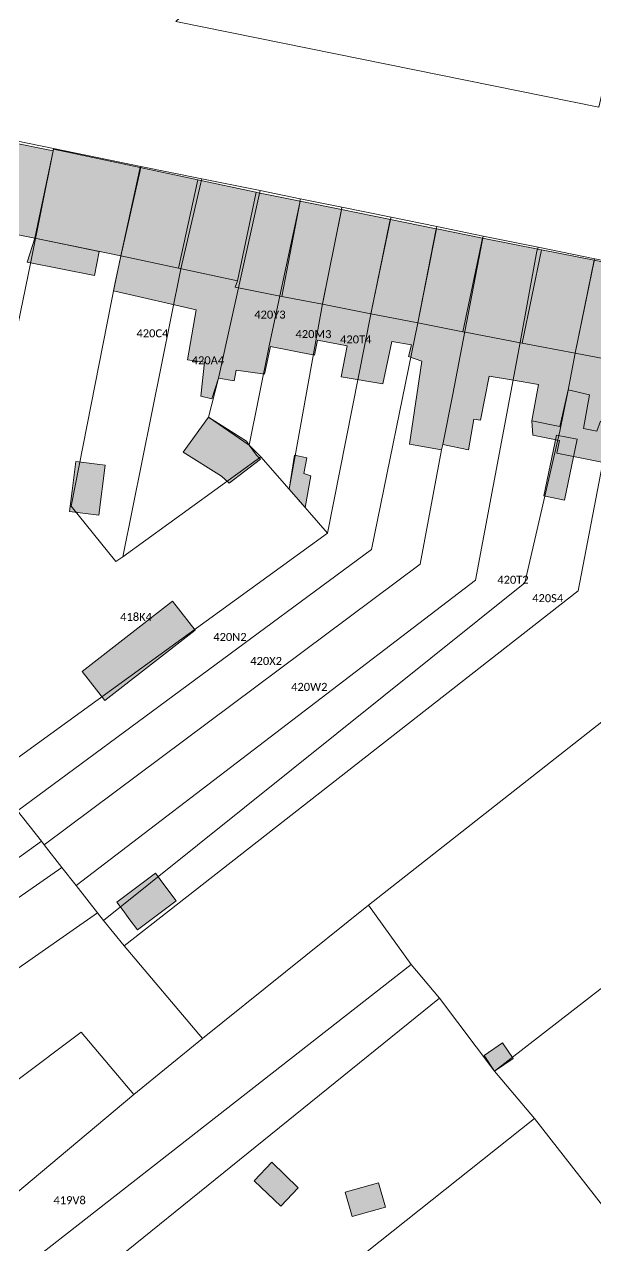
# Model space of a CAD drawing. Header units: metres. Extents: x 113120 to 240396, y 120329 to 242116.
# Drawn here: x 114175.8 to 114233, y 121474.9 to 121596.9 of the extents above; entities that cross this region are included whole.
import ezdxf

# ---------------------------------------------------------------- set-up
doc = ezdxf.new("R2010")
doc.units = ezdxf.units.M
doc.header["$LTSCALE"] = 3
for name, color, linetype, lineweight in [('Bpn_CaPa', 78, 'Continuous', 0), ('Bpn_ReBu', 4, 'Continuous', 0), ('Bpt_CaNu', 7, 'Continuous', 0), ('Hachure bâtiment', 11, 'Continuous', 0)]:
    doc.layers.add(name, color=color, linetype=linetype, lineweight=lineweight)
doc.styles.add('Legend', font='')
doc.styles.get('Legend').set_extended_font_data('Calibri')

msp = doc.modelspace()

# ---------------------------------------------------------------- hatches: boundary and pattern name
at = {"layer": 'Hachure bâtiment'}
h = msp.add_hatch(color=256, dxfattribs=at)
h.dxf.hatch_style = 1
h.paths.add_polyline_path([(114178.73, 121584.3), (114176.9, 121575.58), (114172.5, 121576.43), (114174.1, 121585.22)])
h = msp.add_hatch(color=256, dxfattribs=at)
h.dxf.hatch_style = 1
h.paths.add_polyline_path([(114187.44, 121582.63), (114185.49, 121573.79), (114176.9, 121575.58), (114178.73, 121584.3), (114178.77, 121584.47)])
h = msp.add_hatch(color=256, dxfattribs=at)
h.dxf.hatch_style = 1
h.paths.add_polyline_path([(114193.19, 121581.4), (114191.25, 121572.57), (114185.49, 121573.79), (114187.44, 121582.63)])
h = msp.add_hatch(color=256, dxfattribs=at)
h.dxf.hatch_style = 1
h.paths.add_polyline_path([(114198.85, 121580.2), (114199.05, 121580.16), (114197.18, 121571.32), (114191.25, 121572.57), (114193.19, 121581.4)])
h = msp.add_hatch(color=256, dxfattribs=at)
h.dxf.hatch_style = 1
h.paths.add_polyline_path([(114199.27, 121580.11), (114203.43, 121579.27), (114201.62, 121569.75), (114196.93, 121570.67), (114197.18, 121571.32), (114199.05, 121580.16)])
h = msp.add_hatch(color=256, dxfattribs=at)
h.dxf.hatch_style = 1
h.paths.add_polyline_path([(114207.57, 121578.43), (114205.67, 121568.96), (114201.62, 121569.75), (114203.43, 121579.27)])
h = msp.add_hatch(color=256, dxfattribs=at)
h.dxf.hatch_style = 1
h.paths.add_polyline_path([(114212.47, 121577.44), (114210.52, 121568.01), (114205.67, 121568.96), (114207.57, 121578.43)])
h = msp.add_hatch(color=256, dxfattribs=at)
h.dxf.hatch_style = 1
h.paths.add_polyline_path([(114216.88, 121576.54), (114217.05, 121576.51), (114215.22, 121567.09), (114210.52, 121568.01), (114212.47, 121577.44)])
h = msp.add_hatch(color=256, dxfattribs=at)
h.dxf.hatch_style = 1
h.paths.add_polyline_path([(114217.28, 121576.46), (114221.7, 121575.58), (114219.74, 121566.21), (114219.57, 121566.24), (114215.22, 121567.09), (114217.05, 121576.51)])
h = msp.add_hatch(color=256, dxfattribs=at)
h.dxf.hatch_style = 1
h.paths.add_polyline_path([(114176.9, 121575.58), (114183.32, 121574.24), (114182.85, 121571.85), (114176.12, 121573.18)])
h = msp.add_hatch(color=256, dxfattribs=at)
h.dxf.hatch_style = 1
h.paths.add_polyline_path([(114227.6, 121574.41), (114225.65, 121565.08), (114219.96, 121566.16), (114219.74, 121566.21), (114221.7, 121575.58)])
h = msp.add_hatch(color=256, dxfattribs=at)
h.dxf.hatch_style = 1
h.paths.add_polyline_path([(114191.25, 121572.57), (114197.18, 121571.32), (114196.93, 121570.67), (114201.62, 121569.75), (114205.67, 121568.96), (114210.52, 121568.01), (114215.22, 121567.09), (114219.57, 121566.24), (114219.74, 121566.21), (114219.96, 121566.16), (114225.65, 121565.08), (114230.97, 121564.07), (114236.04, 121563.12), (114234.7, 121557.07), (114233.5, 121557.27), (114233.13, 121556.28), (114231.8, 121556.53), (114232.4, 121559.92), (114230.27, 121560.4), (114229.42, 121556.73), (114226.63, 121557.32), (114227.3, 121560.93), (114224.6, 121561.4), (114222.37, 121561.78), (114221.5, 121557.38), (114220.83, 121557.48), (114220.3, 121554.4), (114217.73, 121554.93), (114217.58, 121554.4), (114214.38, 121554.98), (114215.63, 121563.27), (114214.28, 121563.74), (114214.58, 121564.9), (114212.63, 121565.23), (114211.73, 121561.02), (114207.55, 121561.7), (114208.15, 121564.82), (114205.18, 121565.38), (114204.87, 121563.87), (114200.48, 121564.73), (114199.88, 121561.98), (114199.67, 121562.01), (114197.03, 121562.38), (114196.83, 121561.32), (114195.27, 121561.57), (114194.6, 121559.5), (114193.5, 121559.77), (114193.87, 121563.17), (114192.18, 121563.42), (114193.03, 121568.4), (114190.58, 121568.96), (114184.77, 121570.3), (114184.83, 121570.6), (114185.49, 121573.79)])
h = msp.add_hatch(color=256, dxfattribs=at)
h.dxf.hatch_style = 1
h.paths.add_polyline_path([(114232.87, 121573.36), (114230.97, 121564.07), (114225.65, 121565.08), (114227.6, 121574.41)])
h = msp.add_hatch(color=256, dxfattribs=at)
h.dxf.hatch_style = 1
h.paths.add_polyline_path([(114237.63, 121572.42), (114237.62, 121572.33), (114236.04, 121563.12), (114230.97, 121564.07), (114232.87, 121573.36)])
h = msp.add_hatch(color=256, dxfattribs=at)
h.dxf.hatch_style = 1
h.paths.add_polyline_path([(114234.7, 121557.07), (114233.79, 121553.14), (114229.14, 121554.06), (114229.4, 121555.33), (114226.72, 121555.86), (114226.63, 121557.32), (114229.42, 121556.73), (114230.27, 121560.4), (114232.4, 121559.92), (114231.8, 121556.53), (114233.13, 121556.28), (114233.5, 121557.27)])
h = msp.add_hatch(color=256, dxfattribs=at)
h.dxf.hatch_style = 1
h.paths.add_polyline_path([(114198.07, 121555.28), (114198.35, 121554.88), (114199.07, 121553.87), (114199.48, 121553.47), (114196.35, 121551.07), (114195.57, 121551.77), (114191.73, 121554.18), (114194.26, 121557.69)])
h = msp.add_hatch(color=256, dxfattribs=at)
h.dxf.hatch_style = 1
h.paths.add_polyline_path([(114231.17, 121555.47), (114229.9, 121549.38), (114227.85, 121549.8), (114229.1, 121555.88)])
h = msp.add_hatch(color=256, dxfattribs=at)
h.dxf.hatch_style = 1
h.paths.add_polyline_path([(114180.34, 121548.24), (114180.61, 121550.32), (114180.98, 121553.24), (114183.94, 121552.86), (114183.29, 121547.86)])
h = msp.add_hatch(color=256, dxfattribs=at)
h.dxf.hatch_style = 1
h.paths.add_polyline_path([(114204.1, 121553.62), (114203.8, 121552.03), (114204.5, 121551.8), (114203.93, 121548.65), (114202.33, 121550.48), (114202.87, 121553.87)])
h = msp.add_hatch(color=256, dxfattribs=at)
h.dxf.hatch_style = 1
h.paths.add_polyline_path([(114183.89, 121529.35), (114181.64, 121532.24), (114190.68, 121539.28), (114192.93, 121536.39)])
h = msp.add_hatch(color=256, dxfattribs=at)
h.dxf.hatch_style = 1
h.paths.add_polyline_path([(114187.15, 121506.43), (114186.41, 121507.42), (114186.06, 121507.9), (114185.82, 121508.22), (114185.73, 121508.34), (114185.1, 121509.19), (114188.97, 121512.07), (114189.91, 121510.81), (114191.02, 121509.31)])
h = msp.add_hatch(color=256, dxfattribs=at)
h.dxf.hatch_style = 1
h.paths.add_polyline_path([(114224.75, 121493.57), (114222.9, 121492.3), (114221.85, 121493.85), (114223.68, 121495.12)])
h = msp.add_hatch(color=256, dxfattribs=at)
h.dxf.hatch_style = 1
h.paths.add_polyline_path([(114203.25, 121480.63), (114201.5, 121478.8), (114198.85, 121481.33), (114200.6, 121483.18)])
h = msp.add_hatch(color=256, dxfattribs=at)
h.dxf.hatch_style = 1
h.paths.add_polyline_path([(114211.97, 121478.7), (114208.65, 121477.77), (114207.95, 121480.18), (114211.27, 121481.13)])

# ---------------------------------------------------------------- linework, layer by layer
at = {"layer": 'Bpn_CaPa'}
for points in [[(114242.72, 121644.69), (114240.91, 121630.77), (114238.18, 121615.27), (114235.09, 121596.21), (114233.33, 121588.67), (114191.01, 121597.22), (114242.72, 121644.69)], [(114178.77, 121584.53), (114178.69, 121584.12), (114176.44, 121573.02), (114164.68, 121515.95), (114153.34, 121507.55), (114147.18, 121515.51), (114156.98, 121522.38), (114157.8, 121526.31), (114159.89, 121536.38), (114160.57, 121539.7), (114167.91, 121575.95), (114169.79, 121586.35), (114178.77, 121584.53)], [(114178.77, 121584.53), (114187.5, 121582.75), (114187.42, 121582.34), (114185.5, 121573.78), (114184.94, 121571.13), (114180.53, 121548.78), (114185, 121543.23), (114185.68, 121543.72), (114199.5, 121553.72), (114202.33, 121550.48), (114206.18, 121546.08), (114172.39, 121521.6), (114164.68, 121515.95), (114176.44, 121573.02), (114178.69, 121584.12), (114178.77, 121584.53)], [(114193.59, 121581.51), (114193.51, 121581.11), (114191.51, 121572.51), (114185.68, 121543.72), (114185, 121543.23), (114180.53, 121548.78), (114184.94, 121571.13), (114185.5, 121573.78), (114187.42, 121582.34), (114187.5, 121582.75), (114193.59, 121581.51)], [(114198.35, 121554.88), (114199.5, 121553.72), (114185.68, 121543.72), (114191.51, 121572.51), (114193.51, 121581.11), (114193.59, 121581.51), (114199.44, 121580.32), (114199.34, 121579.9), (114196.14, 121565.5), (114195.27, 121561.57), (114194.26, 121557.69), (114198.35, 121554.88)], [(114198.35, 121554.88), (114194.26, 121557.69), (114195.27, 121561.57), (114196.14, 121565.5), (114199.34, 121579.9), (114199.44, 121580.32), (114203.44, 121579.51), (114203.42, 121579.09), (114201.42, 121569.79), (114200.34, 121564.79), (114198.35, 121554.88)], [(114198.35, 121554.88), (114200.34, 121564.79), (114201.42, 121569.79), (114203.42, 121579.09), (114203.44, 121579.51), (114207.62, 121578.66), (114207.56, 121578.25), (114205.67, 121568.99), (114202.33, 121550.48), (114199.5, 121553.72), (114198.35, 121554.88)], [(114207.62, 121578.66), (114212.54, 121577.66), (114212.41, 121577.27), (114210.51, 121567.98), (114206.18, 121546.08), (114202.33, 121550.48), (114205.67, 121568.99), (114207.56, 121578.25), (114207.62, 121578.66)], [(114217.13, 121576.73), (114217.05, 121576.32), (114215.22, 121567.09), (114210.58, 121544.43), (114175.14, 121518.33), (114172.39, 121521.6), (114206.18, 121546.08), (114210.51, 121567.98), (114212.41, 121577.27), (114212.54, 121577.66), (114217.13, 121576.73)], [(114217.13, 121576.73), (114221.77, 121575.78), (114221.69, 121575.39), (114219.92, 121566.23), (114218.71, 121559.96), (114217.73, 121554.93), (114217.58, 121554.4), (114215.47, 121542.97), (114177.83, 121514.91), (114177.54, 121515.27), (114175.14, 121518.33), (114210.58, 121544.43), (114215.22, 121567.09), (114217.05, 121576.32), (114217.13, 121576.73)], [(114181.01, 121510.86), (114179.6, 121512.65), (114177.83, 121514.91), (114215.47, 121542.97), (114217.58, 121554.4), (114217.73, 121554.93), (114218.71, 121559.96), (114219.92, 121566.23), (114221.69, 121575.39), (114221.77, 121575.78), (114227.25, 121574.67), (114227.12, 121574.28), (114225.46, 121565.14), (114221.01, 121541.37), (114181.01, 121510.86)], [(114232.93, 121573.51), (114232.83, 121573.12), (114230.97, 121564.07), (114230.23, 121560.21), (114229.43, 121556.26), (114225.93, 121541.1), (114183.77, 121507.36), (114183.15, 121508.13), (114181.01, 121510.86), (114221.01, 121541.37), (114225.46, 121565.14), (114227.12, 121574.28), (114227.25, 121574.67), (114232.93, 121573.51)], [(114185.82, 121504.83), (114183.77, 121507.36), (114225.93, 121541.1), (114229.43, 121556.26), (114230.23, 121560.21), (114230.97, 121564.07), (114232.83, 121573.12), (114232.93, 121573.51), (114237.7, 121572.54), (114237.59, 121572.15), (114233.84, 121553.68), (114231.27, 121540.3), (114185.82, 121504.83)], [(114185.82, 121504.83), (114231.27, 121540.3), (114233.84, 121553.68), (114237.59, 121572.15), (114237.7, 121572.54), (114280.34, 121563.87), (114210.28, 121508.87), (114193.68, 121495.57), (114185.82, 121504.83)], [(114291.21, 121561.66), (114290.2, 121556.52), (114288.04, 121546.72), (114287.22, 121542.1), (114222.9, 121492.3), (114217.4, 121499.6), (114214.54, 121502.95), (114210.28, 121508.87), (114280.34, 121563.87), (114291.21, 121561.66)], [(114235.96, 121475.96), (114226.9, 121487.55), (114222.9, 121492.3), (114287.22, 121542.1), (114288.04, 121546.72), (114290.2, 121556.52), (114291.21, 121561.66), (114301.03, 121559.67), (114298.23, 121545.94), (114293.61, 121521.72), (114235.96, 121475.96)], [(114120.06, 121478.02), (114117.29, 121482.19), (114124.74, 121485.84), (114126.88, 121486.95), (114134, 121491.2), (114152.85, 121502.08), (114175.14, 121518.33), (114177.54, 121515.27), (114159.76, 121502.5), (114147.04, 121493.95), (114132.98, 121485.32), (114129.21, 121483.23), (114127.01, 121481.81), (114120.06, 121478.02)], [(114120.06, 121478.02), (114127.01, 121481.81), (114129.21, 121483.23), (114132.98, 121485.32), (114147.04, 121493.95), (114159.76, 121502.5), (114177.54, 121515.27), (114177.83, 121514.91), (114179.6, 121512.65), (114140.25, 121485.3), (114135.43, 121482.06), (114132.38, 121480.01), (114130.78, 121479.05), (114122.75, 121474.94), (114120.06, 121478.02)], [(114181.01, 121510.86), (114183.15, 121508.13), (114143.78, 121480.67), (114141.62, 121479.06), (114135.79, 121475.12), (114135.04, 121474.51), (114128.1, 121468.8), (114125, 121472.35), (114122.75, 121474.94), (114130.78, 121479.05), (114132.38, 121480.01), (114135.43, 121482.06), (114140.25, 121485.3), (114179.6, 121512.65), (114181.01, 121510.86)], [(114185.82, 121504.83), (114193.68, 121495.57), (114186.78, 121489.95), (114181.53, 121496.2), (114149.43, 121472.12), (114142.19, 121466.68), (114134.68, 121460.99), (114128.1, 121468.8), (114135.04, 121474.51), (114135.79, 121475.12), (114141.62, 121479.06), (114143.78, 121480.67), (114183.15, 121508.13), (114183.77, 121507.36), (114185.82, 121504.83)], [(114193.68, 121495.57), (114210.28, 121508.87), (114214.54, 121502.95), (114160.7, 121460.93), (114152.85, 121454.89), (114152.32, 121454.48), (114145.3, 121449.09), (114141.25, 121453.83), (114145.86, 121457.17), (114148.33, 121459.16), (114170.97, 121476.72), (114186.78, 121489.95), (114193.68, 121495.57)], [(114145.3, 121449.09), (114152.32, 121454.48), (114152.85, 121454.89), (114160.7, 121460.93), (114214.54, 121502.95), (114217.4, 121499.6), (114162.86, 121455.6), (114160.48, 121453.79), (114158.89, 121452.47), (114156.2, 121450.52), (114149.07, 121444.64), (114145.3, 121449.09)], [(114226.9, 121487.55), (114172.87, 121444.71), (114168.59, 121441.21), (114163.87, 121437.5), (114158.62, 121433.44), (114156.74, 121435.66), (114155.83, 121436.48), (114149.07, 121444.64), (114156.2, 121450.52), (114158.89, 121452.47), (114160.48, 121453.79), (114162.86, 121455.6), (114217.4, 121499.6), (114222.9, 121492.3), (114226.9, 121487.55)], [(114186.78, 121489.95), (114170.97, 121476.72), (114167.57, 121480.82), (114149.09, 121466.22), (114148.71, 121465.93), (114144.87, 121462.9), (114142.61, 121461.23), (114137.51, 121457.63), (114134.68, 121460.99), (114142.19, 121466.68), (114149.43, 121472.12), (114181.53, 121496.2), (114186.78, 121489.95)], [(114235.96, 121475.96), (114223.68, 121466.27), (114182.68, 121432.8), (114181.13, 121434.62), (114178.64, 121432.61), (114174.55, 121434.02), (114164.8, 121425.99), (114162.25, 121429.32), (114167.33, 121433.48), (114172.07, 121437.4), (114168.59, 121441.21), (114172.87, 121444.71), (114226.9, 121487.55), (114235.96, 121475.96)]]:
    msp.add_lwpolyline(points, close=True, dxfattribs=at)
at = {"layer": 'Bpn_ReBu'}
for points in [[(114178.73, 121584.3), (114176.9, 121575.58), (114172.5, 121576.43), (114174.1, 121585.22), (114178.73, 121584.3)], [(114187.44, 121582.63), (114185.49, 121573.79), (114176.9, 121575.58), (114178.73, 121584.3), (114178.77, 121584.47), (114187.44, 121582.63)], [(114193.19, 121581.4), (114191.25, 121572.57), (114185.49, 121573.79), (114187.44, 121582.63), (114193.19, 121581.4)], [(114198.85, 121580.2), (114199.05, 121580.16), (114197.18, 121571.32), (114191.25, 121572.57), (114193.19, 121581.4), (114198.85, 121580.2)], [(114199.27, 121580.11), (114203.43, 121579.27), (114201.62, 121569.75), (114196.93, 121570.67), (114197.18, 121571.32), (114199.05, 121580.16), (114199.27, 121580.11)], [(114207.57, 121578.43), (114205.67, 121568.96), (114201.62, 121569.75), (114203.43, 121579.27), (114207.57, 121578.43)], [(114212.47, 121577.44), (114210.52, 121568.01), (114205.67, 121568.96), (114207.57, 121578.43), (114212.47, 121577.44)], [(114216.88, 121576.54), (114217.05, 121576.51), (114215.22, 121567.09), (114210.52, 121568.01), (114212.47, 121577.44), (114216.88, 121576.54)], [(114217.28, 121576.46), (114221.7, 121575.58), (114219.74, 121566.21), (114219.57, 121566.24), (114215.22, 121567.09), (114217.05, 121576.51), (114217.28, 121576.46)], [(114176.9, 121575.58), (114183.32, 121574.24), (114182.85, 121571.85), (114176.12, 121573.18), (114176.9, 121575.58)], [(114227.6, 121574.41), (114225.65, 121565.08), (114219.96, 121566.16), (114219.74, 121566.21), (114221.7, 121575.58), (114227.6, 121574.41)], [(114232.87, 121573.36), (114230.97, 121564.07), (114225.65, 121565.08), (114227.6, 121574.41), (114232.87, 121573.36)], [(114237.63, 121572.42), (114237.62, 121572.33), (114236.04, 121563.12), (114230.97, 121564.07), (114232.87, 121573.36), (114237.63, 121572.42)], [(114234.7, 121557.07), (114233.79, 121553.14), (114229.14, 121554.06), (114229.4, 121555.33), (114226.72, 121555.86), (114226.63, 121557.32), (114229.42, 121556.73), (114230.27, 121560.4), (114232.4, 121559.92), (114231.8, 121556.53), (114233.13, 121556.28), (114233.5, 121557.27), (114234.7, 121557.07)], [(114198.07, 121555.28), (114198.35, 121554.88), (114199.07, 121553.87), (114199.48, 121553.47), (114196.35, 121551.07), (114195.57, 121551.77), (114191.73, 121554.18), (114194.26, 121557.69), (114198.07, 121555.28)], [(114231.17, 121555.47), (114229.9, 121549.38), (114227.85, 121549.8), (114229.1, 121555.88), (114231.17, 121555.47)], [(114180.34, 121548.24), (114180.61, 121550.32), (114180.98, 121553.24), (114183.94, 121552.86), (114183.29, 121547.86), (114180.34, 121548.24)], [(114204.1, 121553.62), (114203.8, 121552.03), (114204.5, 121551.8), (114203.93, 121548.65), (114202.33, 121550.48), (114202.87, 121553.87), (114204.1, 121553.62)], [(114183.89, 121529.35), (114181.64, 121532.24), (114190.68, 121539.28), (114192.93, 121536.39), (114183.89, 121529.35)], [(114187.15, 121506.43), (114186.41, 121507.42), (114186.06, 121507.9), (114185.82, 121508.22), (114185.73, 121508.34), (114185.1, 121509.19), (114188.97, 121512.07), (114189.91, 121510.81), (114191.02, 121509.31), (114187.15, 121506.43)], [(114224.75, 121493.57), (114222.9, 121492.3), (114221.85, 121493.85), (114223.68, 121495.12), (114224.75, 121493.57)], [(114203.25, 121480.63), (114201.5, 121478.8), (114198.85, 121481.33), (114200.6, 121483.18), (114203.25, 121480.63)], [(114211.97, 121478.7), (114208.65, 121477.77), (114207.95, 121480.18), (114211.27, 121481.13), (114211.97, 121478.7)]]:
    msp.add_lwpolyline(points, close=True, dxfattribs=at)
msp.add_lwpolyline([(114233.13, 121556.28), (114231.8, 121556.53), (114232.4, 121559.92), (114230.27, 121560.4), (114229.42, 121556.73), (114226.63, 121557.32), (114227.3, 121560.93), (114224.6, 121561.4), (114222.37, 121561.78), (114221.5, 121557.38), (114220.83, 121557.48), (114220.3, 121554.4), (114217.73, 121554.93), (114217.58, 121554.4), (114214.38, 121554.98), (114215.63, 121563.27), (114214.28, 121563.74), (114214.58, 121564.9), (114212.63, 121565.23), (114211.73, 121561.02), (114207.55, 121561.7), (114208.15, 121564.82), (114205.18, 121565.38), (114204.87, 121563.87), (114200.48, 121564.73), (114199.88, 121561.98), (114199.67, 121562.01), (114197.03, 121562.38), (114196.83, 121561.32), (114195.27, 121561.57), (114194.6, 121559.5), (114193.5, 121559.77), (114193.87, 121563.17), (114192.18, 121563.42), (114193.03, 121568.4), (114190.58, 121568.96), (114184.77, 121570.3), (114184.83, 121570.6), (114185.49, 121573.79), (114191.25, 121572.57), (114191.25, 121572.57), (114197.18, 121571.32), (114196.93, 121570.67), (114201.62, 121569.75), (114205.67, 121568.96), (114210.52, 121568.01), (114215.22, 121567.09), (114219.57, 121566.24), (114219.74, 121566.21), (114219.96, 121566.16), (114225.65, 121565.08), (114230.97, 121564.07), (114236.04, 121563.12)], dxfattribs=at)

# ---------------------------------------------------------------- texts
at = {"layer": 'Bpt_CaNu', "char_height": 0.8, "attachment_point": 7, "style": 'Legend'}
for s, insert in [('420Y3', (114198.85, 121567.52)), ('420C4', (114187.06, 121565.65)), ('420M3', (114202.98, 121565.57)), ('420T4', (114207.44, 121565.04)), ('420A4', (114192.59, 121562.95)), ('420T2', (114223.18, 121541.01)), ('420S4', (114226.67, 121539.17)), ('418K4', (114185.43, 121537.3)), ('420N2', (114194.75, 121535.29)), ('420X2', (114198.45, 121532.89)), ('420W2', (114202.54, 121530.3)), ('419V8', (114178.75, 121478.98))]:
    msp.add_mtext(s, dxfattribs=dict(at, insert=insert))

doc.saveas('drawing.dxf')
